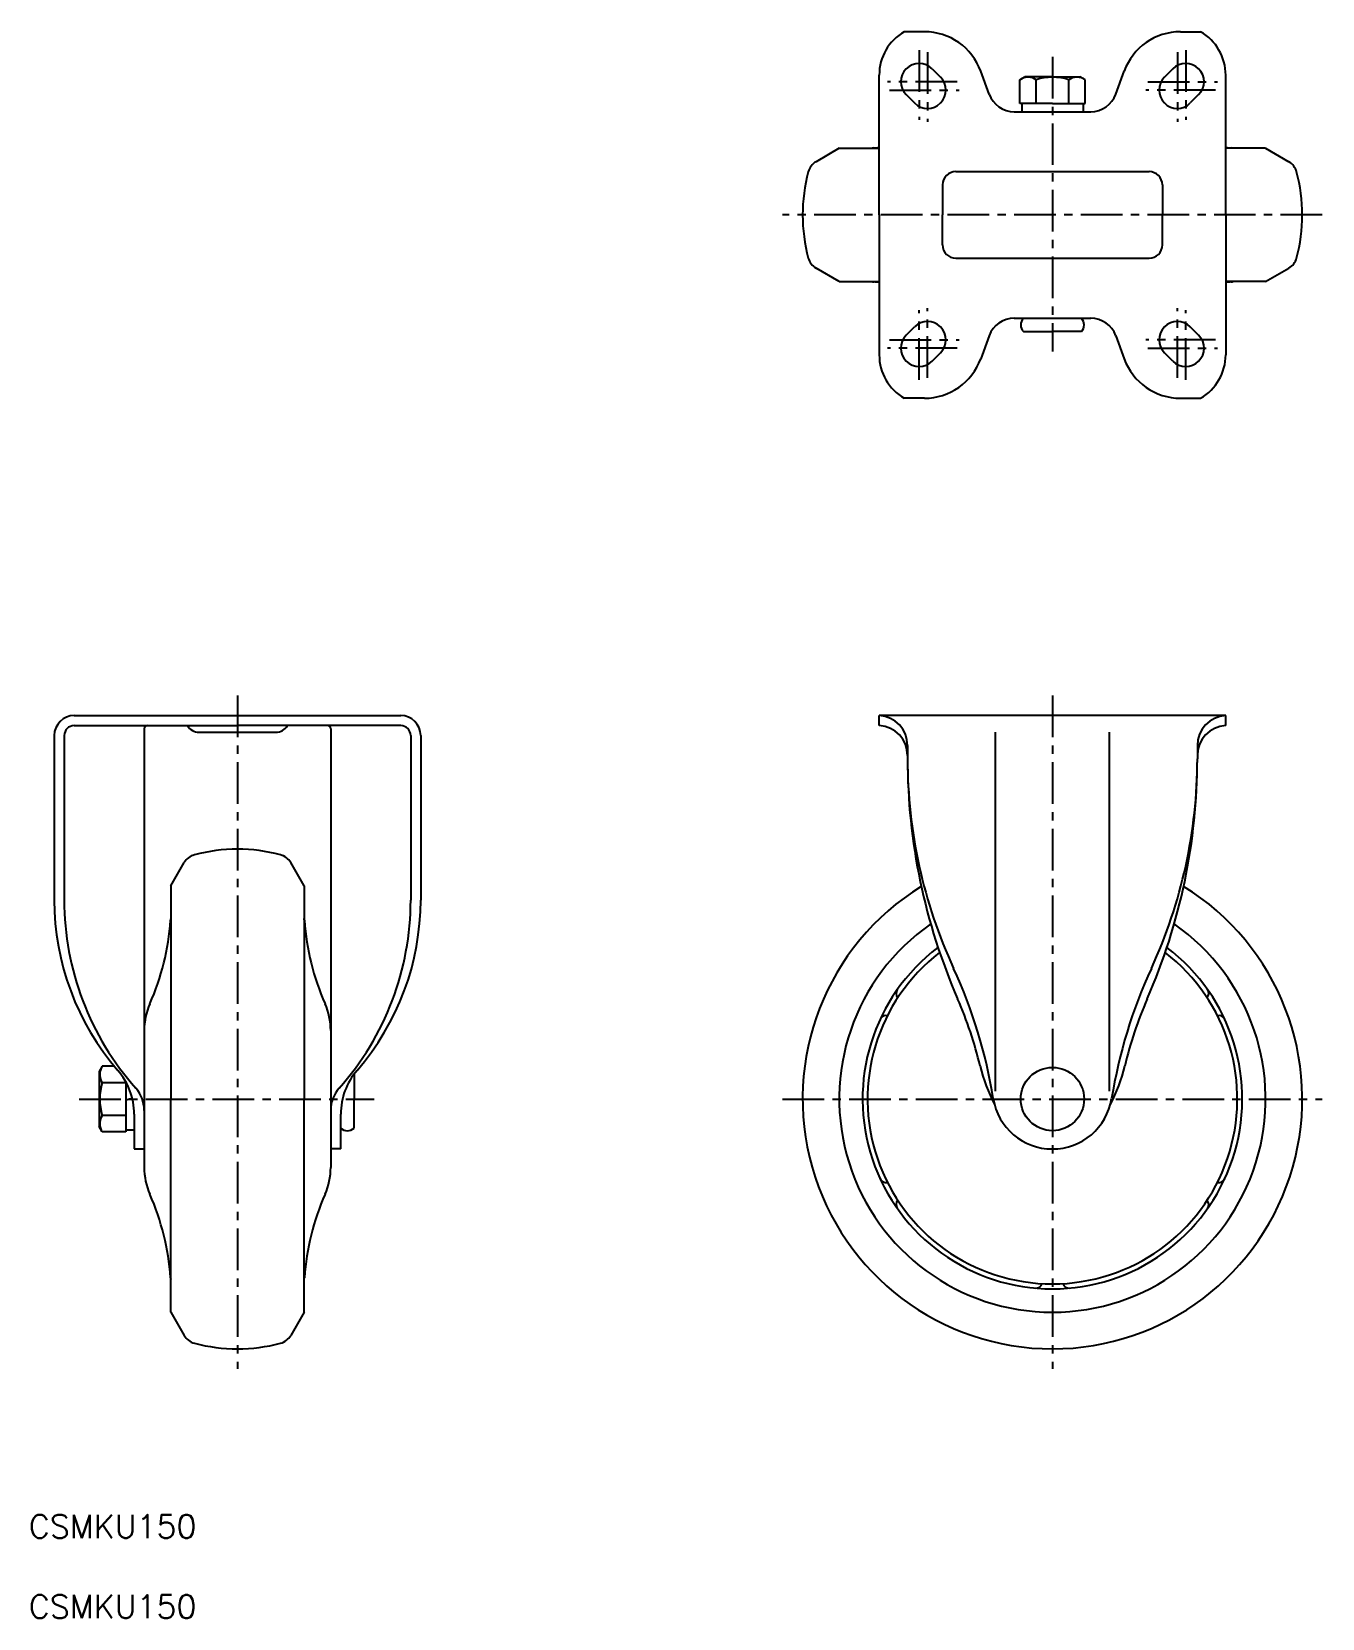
# Model space of a CAD drawing. Extents: x 84 to 471, y 44 to 520.
import ezdxf

# ---------------------------------------------------------------- set-up
doc = ezdxf.new("R2010")
doc.units = 0
doc.header["$LTSCALE"] = 10
doc.linetypes.add('CENTER', pattern=[2, 1.25, -0.25, 0.25, -0.25])
doc.layers.get('0').update_dxf_attribs({"linetype": 'CONTINUOUS'})
doc.layers.add('CENTER', color=1, linetype='CENTER')
doc.styles.get("Standard").update_dxf_attribs({"font": 'txt.shx'})

msp = doc.modelspace()

# ---------------------------------------------------------------- linework, layer by layer
at = {"color": 7, "linetype": 'CONTINUOUS'}
for p, q in [((351.559318, 519.84939), (345.516685, 519.84939)), ((428.440681, 519.84939), (434.483314, 519.84939)), ((338, 464.84939), (338, 506.84939)), ((353.889087, 508.738478), (356.389087, 506.238478)), ((370.982459, 501.113229), (368.473785, 508.005753)), ((380.185045, 505.445864), (381.75, 506.34939)), ((380.185045, 498.34939), (380.185045, 505.445864)), ((390, 506.34939), (381.75, 506.34939)), ((385.092522, 498.34939), (385.092522, 505.445864)), ((390, 506.34939), (398.25, 506.34939)), ((394.907477, 498.34939), (394.907477, 505.445864)), ((399.814954, 505.445864), (398.25, 506.34939)), ((399.814954, 498.34939), (399.814954, 505.445864)), ((409.017541, 501.113229), (411.526214, 508.005753)), ((426.110912, 508.738478), (423.610912, 506.238478)), ((442, 464.84939), (442, 506.84939)), ((346.110912, 500.960303), (348.610912, 498.460303)), ((433.889087, 500.960303), (431.389087, 498.460303)), ((378.5, 495.84939), (401.5, 495.84939)), ((390, 498.34939), (380.185045, 498.34939)), ((380.8, 498.34939), (380.8, 495.84939)), ((390, 498.34939), (399.814954, 498.34939)), ((399.2, 498.34939), (399.2, 495.84939)), ((326, 484.84939), (319.033595, 480.827335)), ((326, 484.84939), (338, 484.84939)), ((454, 484.84939), (442, 484.84939)), ((454, 484.84939), (460.966405, 480.827335)), ((361, 477.84939), (419, 477.84939)), ((357, 473.84939), (357, 464.84939)), ((423, 473.84939), (423, 464.84939)), ((338, 464.84939), (338, 422.84939)), ((357, 455.84939), (357, 464.84939)), ((423, 455.84939), (423, 464.84939)), ((442, 464.84939), (442, 422.84939)), ((326, 444.84939), (319.033595, 448.871446)), ((361, 451.84939), (419, 451.84939)), ((454, 444.84939), (460.966405, 448.871446)), ((326, 444.84939), (338, 444.84939)), ((454, 444.84939), (442, 444.84939)), ((378.5, 433.84939), (401.5, 433.84939)), ((346.110912, 428.738478), (348.610912, 431.238478)), ((381.28, 429.84939), (390, 429.84939)), ((381.8, 429.84939), (390, 429.84939)), ((398.72, 429.84939), (390, 429.84939)), ((433.889087, 428.738478), (431.389087, 431.238478)), ((370.982459, 428.585552), (368.473785, 421.693028)), ((409.017541, 428.585552), (411.526214, 421.693028)), ((353.889087, 420.960303), (356.389087, 423.460303)), ((426.110912, 420.960303), (423.610912, 423.460303)), ((351.559318, 409.84939), (345.516685, 409.84939)), ((428.440681, 409.84939), (434.483314, 409.84939)), ((96.34999, 314.579793), (194.34999, 314.579793)), ((338, 311.579793), (338, 314.579793)), ((442, 314.579793), (338, 314.579793)), ((442, 311.579793), (442, 314.579793)), ((96.34999, 311.579793), (145.34999, 311.579793)), ((117.34999, 310.579793), (117.34999, 178.95463)), ((133.814092, 309.579793), (156.885889, 309.579793)), ((194.34999, 311.579793), (145.34999, 311.579793)), ((173.34999, 310.579793), (173.34999, 178.95463)), ((372.898339, 201.864348), (372.898339, 309.579793)), ((407.10166, 201.864348), (407.10166, 309.579793)), ((90.34999, 308.579793), (90.34999, 259.203409)), ((93.34999, 308.579793), (93.34999, 259.203409)), ((197.34999, 308.579793), (197.34999, 259.203409)), ((200.34999, 308.579793), (200.34999, 259.203409)), ((346.5, 305.593692), (346.5, 301.579793)), ((433.5, 305.593692), (433.5, 301.579793)), ((125.34999, 263.479793), (129.372046, 270.446198)), ((165.34999, 263.479793), (161.327935, 270.446198)), ((125.34999, 263.479793), (125.34999, 199.479793)), ((165.34999, 263.479793), (165.34999, 199.479793)), ((104.753517, 209.294747), (103.84999, 207.729793)), ((103.84999, 207.729793), (103.84999, 191.229793)), ((108.407305, 209.294747), (104.753517, 209.294747)), ((180.34999, 206.953895), (180.34999, 199.479793)), ((111.84999, 204.38727), (104.753517, 204.38727)), ((111.84999, 204.636354), (111.84999, 189.664838)), ((113.787453, 199.663998), (111.84999, 199.144856)), ((125.34999, 135.479793), (125.34999, 199.479793)), ((165.34999, 135.479793), (165.34999, 199.479793)), ((180.34999, 191.279793), (180.34999, 199.479793)), ((180.34999, 190.759793), (180.34999, 199.479793)), ((104.753517, 189.664838), (103.84999, 191.229793)), ((111.84999, 194.572315), (104.753517, 194.572315)), ((114.34999, 194.953895), (114.34999, 184.479793)), ((176.34999, 184.479793), (176.34999, 194.953895)), ((111.84999, 189.664838), (104.753517, 189.664838)), ((111.84999, 190.279793), (114.34999, 190.279793)), ((114.34999, 184.479793), (117.34999, 184.479793)), ((176.34999, 184.479793), (173.34999, 184.479793)), ((125.34999, 135.479793), (129.372046, 128.513388)), ((165.34999, 135.479793), (161.327935, 128.513388))]:
    msp.add_line(p, q, dxfattribs=at)
msp.add_circle((390, 199.479793), 9.5, dxfattribs=at)
for centre, radius, start, end in [((353, 506.84939), 15, 119.926435, 180), ((351.559318, 501.84939), 18, 20, 90), ((428.440681, 501.84939), 18, 90, 160), ((427, 506.84939), 15, 360, 60.073565), ((350, 504.84939), 5.5, 45, 225), ((430, 504.84939), 5.5, 315, 135), ((352.5, 502.34939), 5.5, 225, 45), ((382.638784, 501.860154), 4.344899, 55.615753, 115.615753), ((390, 489.964242), 16.240811, 90, 107.587954), ((390, 489.964242), 16.240811, 72.412046, 90), ((397.361216, 501.860154), 4.344899, 64.384247, 124.384247), ((427.5, 502.34939), 5.5, 135, 315), ((378.5, 503.84939), 8, 200, 270), ((401.5, 503.84939), 8, 270, 340), ((336.5, 482.960703), 2, 93.986596, 109.205724), ((331.146721, 559.77439), 75, 273.986596, 275.242833), ((448.853278, 559.77439), 75, 264.757167, 266.013404), ((443.5, 482.960703), 2, 70.794276, 86.013404), ((365, 464.84939), 50, 164.998734, 195.001266), ((321.533595, 476.497208), 5, 120, 164.998734), ((361, 473.84939), 4, 90, 180), ((419, 473.84939), 4, 0, 90), ((458.466405, 476.497208), 5, 15.001266, 60), ((415, 464.84939), 50, 344.998734, 15.001266), ((361, 455.84939), 4, 180, 270), ((419, 455.84939), 4, 270, 360), ((321.533595, 453.201573), 5, 195.001266, 240), ((458.466405, 453.201573), 5, 300, 344.998734), ((336.5, 446.738077), 2, 250.794276, 266.013404), ((331.146721, 369.924391), 75, 84.757167, 86.013404), ((448.853278, 369.924391), 75, 93.986596, 95.242833), ((443.5, 446.738077), 2, 273.986596, 289.205724), ((378.5, 425.84939), 8, 90, 160), ((383.454102, 431.84939), 2.954103, 137.388433, 222.611567), ((396.545897, 431.84939), 2.954103, 317.388433, 42.611567), ((401.5, 425.84939), 8, 20, 90), ((350, 424.84939), 5.5, 135, 315), ((352.5, 427.34939), 5.5, 315, 135), ((427.5, 427.34939), 5.5, 45, 225), ((430, 424.84939), 5.5, 225, 45), ((353, 422.84939), 15, 180, 240.073565), ((351.559318, 427.84939), 18, 270, 340), ((428.440681, 427.84939), 18, 200, 270), ((427, 422.84939), 15, 299.926435, 0), ((96.34999, 308.579793), 6, 90, 180), ((194.34999, 308.579793), 6, 360, 90), ((337.5, 305.593692), 9, 0, 86.815261), ((442.5, 305.593692), 9, 93.184739, 180), ((96.34999, 308.579793), 3, 90, 180), ((118.34999, 310.579793), 1, 90, 180), ((133.814092, 313.579793), 4, 210, 270), ((156.885889, 313.579793), 4, 270, 330), ((172.34999, 310.579793), 1, 360, 90), ((194.34999, 308.579793), 3, 360, 90), ((337.5, 302.593692), 9, 0, 86.815261), ((442.5, 302.593692), 9, 93.184739, 180), ((496.5, 301.579793), 150, 180, 204.781998), ((526.5, 301.579793), 180, 180, 203.591038), ((253.5, 301.579793), 180, 336.408962, 0), ((283.5, 301.579793), 150, 335.218002, 0), ((133.702173, 267.946198), 5, 105.001266, 150), ((145.34999, 224.479793), 50, 74.998734, 105.001266), ((156.997808, 267.946198), 5, 30, 74.998734), ((390, 199.479793), 75, 121.676333, 58.323667), ((168.34999, 259.203409), 78, 180, 220.965713), ((178.34999, 259.203409), 85, 180, 221.637066), ((112.34999, 259.203409), 85, 318.362934, 360), ((122.34999, 259.203409), 78, 319.034287, 360), ((50.424991, 258.333071), 75, 336.205726, 356.013404), ((127.238677, 252.979793), 2, 160.794276, 176.013404), ((163.461303, 252.979793), 2, 3.986596, 19.205724), ((240.27499, 258.333071), 75, 183.986596, 203.794274), ((390, 199.479793), 64, 124.819095, 55.180905), ((390, 199.479793), 57, 127.074109, 52.925891), ((390, 199.479793), 55.5, 127.592651, 52.407349), ((224.127233, 175.829738), 150, 9.12746, 24.781998), ((555.872766, 175.829738), 150, 155.218002, 170.87254), ((345.065835, 231.196048), 2, 144.784091, 221.313011), ((251.572397, 181.518087), 120, 13.419659, 23.591038), ((528.427602, 181.518087), 120, 156.408962, 166.580341), ((434.934165, 231.196048), 2, 318.686989, 35.215909), ((137.34999, 220.004955), 20, 156.205726, 180), ((153.34999, 220.004955), 20, 360, 23.794274), ((340.065835, 222.535794), 2, 78.686989, 155.215909), ((439.934165, 222.535794), 2, 24.784091, 101.313011), ((108.339227, 206.841009), 4.344899, 154.384247, 214.384247), ((94.34999, 194.953895), 20, 0, 40.965713), ((196.34999, 194.953895), 20, 139.034287, 180), ((416.930769, 220.971968), 50, 193.419659, 207.582049), ((363.06923, 220.971968), 50, 332.417951, 346.580341), ((120.235139, 199.479793), 16.240811, 162.412046, 197.587954), ((107.34999, 196.084473), 10, 0, 41.637066), ((183.34999, 196.084473), 10, 138.362934, 180), ((390, 202.479793), 18, 189.12746, 350.87254), ((108.339227, 192.118577), 4.344899, 145.615753, 205.615753), ((178.34999, 192.933895), 2.954103, 227.388433, 312.611567), ((137.34999, 178.95463), 20, 180, 203.794274), ((153.34999, 178.95463), 20, 336.205726, 0), ((340.065835, 176.423792), 2, 204.784091, 281.313011), ((439.934165, 176.423792), 2, 258.686989, 335.215909), ((50.424991, 140.626514), 75, 3.986596, 23.794274), ((240.27499, 140.626514), 75, 156.205726, 176.013404), ((345.065835, 167.763538), 2, 138.686989, 215.215909), ((434.934165, 167.763538), 2, 324.784091, 41.313011), ((127.238677, 145.979793), 2, 183.986596, 199.205724), ((163.461303, 145.979793), 2, 340.794276, 356.013404), ((385, 144.707537), 2, 264.784091, 341.313011), ((395, 144.707537), 2, 198.686989, 275.215909), ((133.702173, 131.013388), 5, 210, 254.998734), ((145.34999, 174.479793), 50, 254.998734, 285.001266), ((156.997808, 131.013388), 5, 285.001266, 330)]:
    msp.add_arc(centre, radius, start, end, dxfattribs=at)
at = {"layer": 'CENTER', "color": 1, "linetype": 'CENTER'}
for p, q in [((350, 514.34939), (350, 493.450411)), ((430, 514.34939), (430, 493.450411)), ((352.5, 513.74837), (352.5, 492.84939)), ((390, 512.34939), (390, 423.84939)), ((427.5, 513.74837), (427.5, 492.84939)), ((361.398979, 504.84939), (340.5, 504.84939)), ((418.60102, 504.84939), (439.5, 504.84939)), ((341.10102, 502.34939), (362, 502.34939)), ((438.898979, 502.34939), (418, 502.34939)), ((471, 464.84939), (309, 464.84939)), ((350, 415.34939), (350, 436.24837)), ((352.5, 415.950411), (352.5, 436.84939)), ((427.5, 415.950411), (427.5, 436.84939)), ((430, 415.34939), (430, 436.24837)), ((361.398979, 424.84939), (340.5, 424.84939)), ((341.10102, 427.34939), (362, 427.34939)), ((438.898979, 427.34939), (418, 427.34939)), ((418.60102, 424.84939), (439.5, 424.84939)), ((145.34999, 320.579793), (145.34999, 118.479793)), ((390, 320.579793), (390, 118.479793)), ((97.84999, 199.479793), (186.34999, 199.479793)), ((309, 199.479793), (471, 199.479793))]:
    msp.add_line(p, q, dxfattribs=at)

# ---------------------------------------------------------------- texts
for p in [(82.686928, 67.711543), (82.686928, 43.617292)]:
    msp.add_text('CSMKU150', height=7).set_placement(p)

doc.saveas('drawing.dxf')
